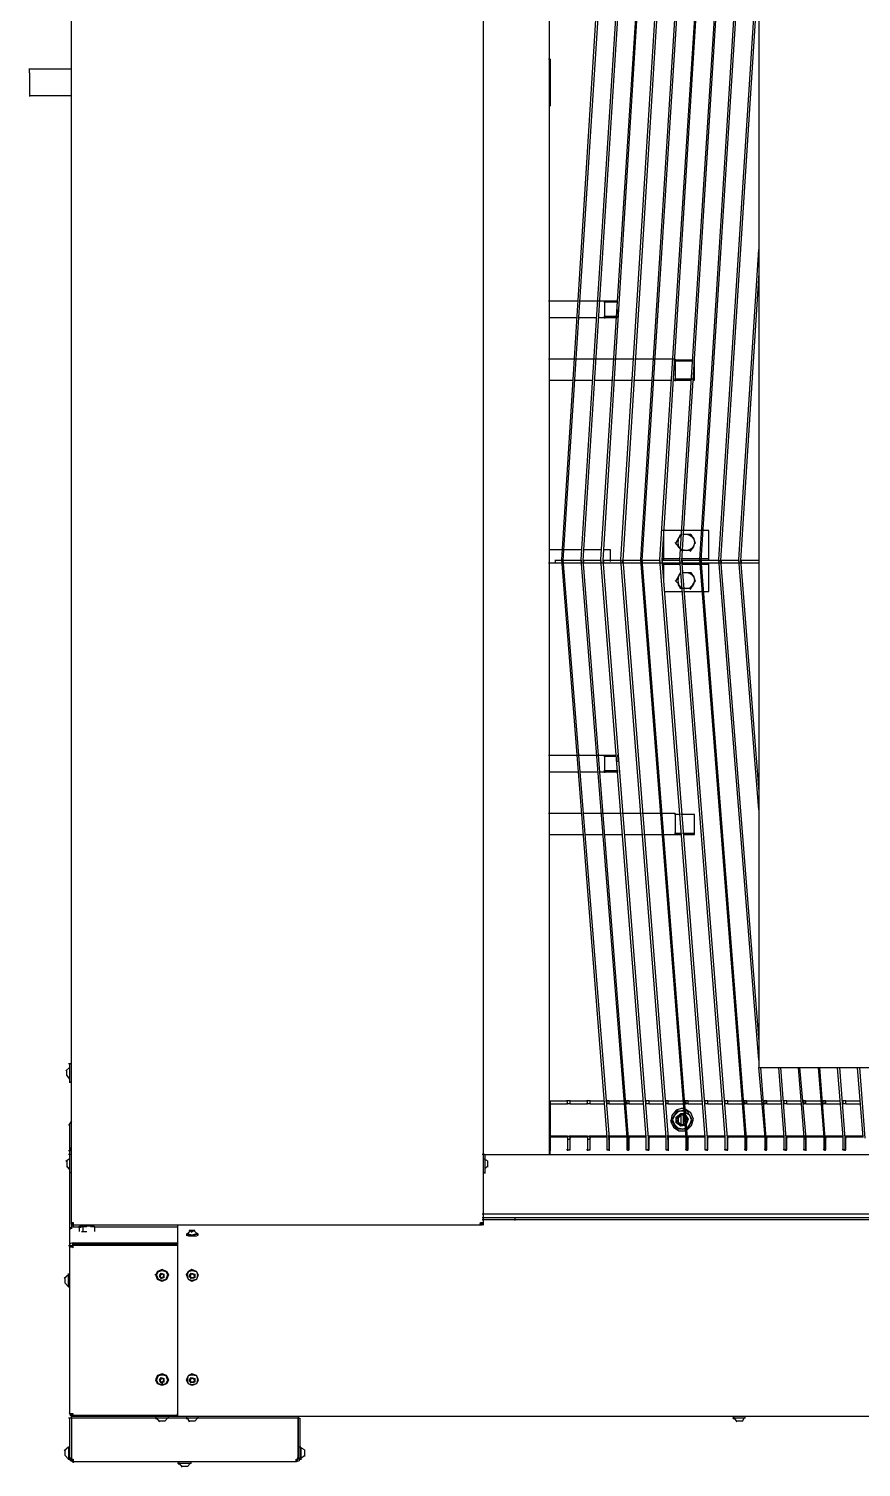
# Model space of a CAD drawing. Header units: inches. Extents: x 13215 to 16529, y 27038 to 34809.
# Drawn here: x 13215 to 14315, y 27220 to 29121 of the extents above; entities that cross this region are included whole.
import ezdxf

# ---------------------------------------------------------------- set-up
doc = ezdxf.new("R2010")
doc.units = ezdxf.units.IN
doc.header["$MEASUREMENT"] = 0
doc.layers.add('MAQUINAS', color=181, linetype='Continuous')

msp = doc.modelspace()

# ---------------------------------------------------------------- linework, layer by layer
at = {"layer": 'MAQUINAS'}
for points in [[(13902.6, 30865.2), (13902.6, 27632.5)], [(14179.2, 30749), (14179.2, 27747.4)], [(13271.3, 27543.8), (13271.3, 29249.4)], [(13815.1, 29249.4), (13815.1, 27542.6)], [(13919.3, 28419.4), (13972, 29259)], [(13974.4, 29259), (13920.5, 28418.2)], [(13944.5, 28419.4), (13998.4, 29259)], [(14000.8, 29259), (13946.9, 28418.2)], [(13970.8, 28419.4), (14024.7, 29259)], [(14025.9, 29259), (13973.2, 28418.2)], [(13997.2, 28419.4), (14049.9, 29259)], [(14052.3, 29259), (13999.6, 28418.2)], [(14023.5, 28419.4), (14076.2, 29259)], [(14078.6, 29259), (14024.7, 28418.2)], [(14048.7, 28419.4), (14102.6, 29259)], [(14103.8, 29259), (14051.1, 28418.2)], [(14075, 28419.4), (14128.9, 29259)], [(14130.1, 29259), (14077.4, 28418.2)], [(14101.4, 28419.4), (14154.1, 29259)], [(14156.5, 29259), (14102.6, 28418.2)], [(14126.5, 28419.4), (14179.2, 29238.7)], [(14179.2, 29207.5), (14128.9, 28418.2)], [(13903.8, 29080.6), (13901.4, 29080.6)], [(13903.8, 29080.6), (13903.8, 29018.3)], [(13271.3, 29067.4), (13215, 29067.4)], [(13216.2, 29062.6), (13216.2, 29067.4)], [(13216.2, 29062.6), (13216.2, 29036.2)], [(13216.2, 29037.4), (13216.2, 29031.4)], [(13216.2, 29032.6), (13271.3, 29032.6)], [(13902.6, 29019.5), (13903.8, 29019.5)], [(14152.9, 28419.4), (14179.2, 28829)], [(14179.2, 28797.9), (14155.3, 28418.2)], [(13940.9, 28760.8), (13901.4, 28760.8)], [(13967.2, 28760.8), (13942.1, 28760.8)], [(13975.6, 28760.8), (13967.2, 28760.8)], [(13992.4, 28760.8), (13974.4, 28760.8)], [(13992.4, 28759.6), (13974.4, 28759.6)], [(13975.6, 28760.8), (13975.6, 28738)], [(13902.6, 28739.2), (13939.7, 28739.2)], [(13940.9, 28739.2), (13964.8, 28739.2)], [(13967.2, 28739.2), (13975.6, 28739.2)], [(13991.2, 28740.4), (13974.4, 28740.4)], [(13975.6, 28739.2), (13991.2, 28739.2)], [(13993.6, 28740.4), (13992.4, 28740.4)], [(13993.6, 28739.2), (13992.4, 28739.2)], [(13993.6, 28739.2), (13993.6, 28750)], [(13936.1, 28684.1), (13901.4, 28684.1)], [(13961.3, 28684.1), (13936.1, 28684.1)], [(13987.6, 28684.1), (13962.4, 28684.1)], [(14014, 28684.1), (13988.8, 28684.1)], [(14040.3, 28684.1), (14015.1, 28684.1)], [(14065.5, 28684.1), (14040.3, 28684.1)], [(14069, 28684.1), (14066.7, 28684.1)], [(14091.8, 28682.9), (14067.9, 28682.9)], [(14091.8, 28681.7), (14067.9, 28681.7)], [(14069, 28684.1), (14069, 28655.3)], [(14094.2, 28682.9), (14093, 28682.9)], [(14094.2, 28681.7), (14093, 28681.7)], [(14094.2, 28656.5), (14094.2, 28682.9)], [(13902.6, 28656.5), (13933.7, 28656.5)], [(13936.1, 28656.5), (13960.1, 28656.5)], [(13962.4, 28656.5), (13986.4, 28656.5)], [(13987.6, 28656.5), (14011.6, 28656.5)], [(14014, 28656.5), (14037.9, 28656.5)], [(14040.3, 28656.5), (14064.3, 28656.5)], [(14066.7, 28656.5), (14069, 28656.5)], [(14090.6, 28657.7), (14067.9, 28657.7)], [(14069, 28656.5), (14090.6, 28656.5)], [(14094.2, 28657.7), (14090.6, 28657.7)], [(14091.8, 28656.5), (14094.2, 28656.5)], [(14077.4, 28457.7), (14052.3, 28457.7)], [(14053.5, 28450.5), (14053.5, 28419.4)], [(14070.2, 28442.1), (14073.8, 28448.1)], [(14073.8, 28436.2), (14072.6, 28442.1), (14073.8, 28448.1)], [(14073.8, 28448.1), (14076.2, 28452.9)], [(14073.8, 28448.1), (14077.4, 28451.7)], [(14103.8, 28457.7), (14078.6, 28457.7)], [(14078.6, 28452.9), (14083.4, 28452.9)], [(14078.6, 28452.9), (14083.4, 28452.9)], [(14083.4, 28452.9), (14088.2, 28451.7), (14093, 28448.1)], [(14083.4, 28452.9), (14089.4, 28452.9)], [(14089.4, 28452.9), (14093, 28446.9)], [(14093, 28448.1), (14094.2, 28442.1), (14093, 28436.2)], [(14093, 28448.1), (14095.4, 28440.9)], [(14113.4, 28457.7), (14103.8, 28457.7)], [(14113.4, 28420.6), (14113.4, 28457.7)], [(13902.6, 28432.6), (13919.3, 28432.6)], [(13921.7, 28432.6), (13945.7, 28432.6)], [(13948.1, 28432.6), (13972, 28432.6)], [(13974.4, 28432.6), (13982.8, 28432.6)], [(13982.8, 28432.6), (13982.8, 28417)], [(14073.8, 28436.2), (14069, 28442.1)], [(14076.2, 28433.8), (14072.6, 28436.2)], [(14076.2, 28432.6), (14072.6, 28436.2)], [(14083.4, 28431.4), (14075, 28431.4)], [(14083.4, 28431.4), (14076.2, 28432.6)], [(14089.4, 28431.4), (14082.2, 28431.4)], [(14083.4, 28431.4), (14088.2, 28432.6), (14093, 28436.2)], [(14093, 28436.2), (14088.2, 28430.2)], [(14095.4, 28442.1), (14091.8, 28435)], [(13919.3, 28414.6), (13901.4, 28414.6)], [(13919.3, 28418.2), (13909.7, 28418.2)], [(13919.3, 28414.6), (13909.7, 28414.6)], [(13910.9, 28414.6), (13910.9, 28418.2)], [(13979.2, 27656.4), (13919.3, 28419.4)], [(13920.5, 28419.4), (13981.6, 27655.2)], [(13944.5, 28418.2), (13920.5, 28418.2)], [(13944.5, 28414.6), (13920.5, 28414.6)], [(13945.7, 28414.6), (13920.5, 28414.6)], [(13945.7, 28414.6), (13943.3, 28414.6)], [(14005.6, 27656.4), (13944.5, 28419.4)], [(13944.5, 28418.2), (13944.5, 28413.4)], [(13944.5, 28418.2), (13945.7, 28418.2)], [(13948.1, 28414.6), (13945.7, 28414.6)], [(13946.9, 28419.4), (14006.8, 27655.2)], [(13970.8, 28418.2), (13946.9, 28418.2)], [(13946.9, 28418.2), (13948.1, 28418.2)], [(13970.8, 28414.6), (13946.9, 28414.6)], [(13972, 28414.6), (13946.9, 28414.6)], [(13948.1, 28414.6), (13948.1, 28418.2)], [(13970.8, 28418.2), (13969.6, 28418.2)], [(13970.8, 28414.6), (13969.6, 28414.6)], [(14030.7, 27656.4), (13970.8, 28419.4)], [(13970.8, 28418.2), (13970.8, 28413.4)], [(13974.4, 28414.6), (13972, 28414.6)], [(13982.8, 28414.6), (13972, 28414.6)], [(13973.2, 28419.4), (14033.1, 27655.2)], [(13997.2, 28418.2), (13973.2, 28418.2)], [(13973.2, 28418.2), (13974.4, 28418.2)], [(13997.2, 28414.6), (13973.2, 28414.6)], [(13974.4, 28414.6), (13974.4, 28418.2)], [(13982.8, 28414.6), (13981.6, 28414.6)], [(13997.2, 28418.2), (13996, 28418.2)], [(13997.2, 28414.6), (13996, 28414.6)], [(14057.1, 27656.4), (13997.2, 28419.4)], [(13997.2, 28418.2), (13997.2, 28413.4)], [(14023.5, 28418.2), (13998.4, 28418.2)], [(13999.6, 28418.2), (13998.4, 28418.2)], [(14023.5, 28414.6), (13998.4, 28414.6)], [(13999.6, 28414.6), (13998.4, 28414.6)], [(13999.6, 28419.4), (14059.5, 27655.2)], [(13999.6, 28414.6), (13999.6, 28418.2)], [(14023.5, 28418.2), (14022.3, 28418.2)], [(14023.5, 28414.6), (14022.3, 28414.6)], [(14083.4, 27656.4), (14023.5, 28419.4)], [(14023.5, 28418.2), (14023.5, 28413.4)], [(14024.7, 28419.4), (14084.6, 27655.2)], [(14048.7, 28418.2), (14024.7, 28418.2)], [(14024.7, 28418.2), (14025.9, 28418.2)], [(14048.7, 28414.6), (14024.7, 28414.6)], [(14025.9, 28414.6), (14024.7, 28414.6)], [(14025.9, 28414.6), (14025.9, 28418.2)], [(14048.7, 28418.2), (14047.5, 28418.2)], [(14049.9, 28414.6), (14047.5, 28414.6)], [(14108.6, 27656.4), (14048.7, 28419.4)], [(14048.7, 28418.2), (14048.7, 28413.4)], [(14052.3, 28414.6), (14049.9, 28414.6)], [(14051.1, 28419.4), (14111, 27655.2)], [(14075, 28418.2), (14051.1, 28418.2)], [(14051.1, 28418.2), (14052.3, 28418.2)], [(14075, 28414.6), (14051.1, 28414.6)], [(14075, 28420.6), (14052.3, 28420.6)], [(14052.3, 28414.6), (14052.3, 28418.2)], [(14053.5, 28418.2), (14053.5, 28420.6)], [(14053.5, 28413.4), (14053.5, 28414.6)], [(14053.5, 28413.4), (14053.5, 28393)], [(14053.5, 28413.4), (14075, 28413.4)], [(14075, 28418.2), (14073.8, 28418.2)], [(14075, 28414.6), (14073.8, 28414.6)], [(14134.9, 27656.4), (14075, 28419.4)], [(14075, 28418.2), (14075, 28413.4)], [(14101.4, 28420.6), (14076.2, 28420.6)], [(14078.6, 28414.6), (14076.2, 28414.6)], [(14077.4, 28419.4), (14137.3, 27655.2)], [(14101.4, 28418.2), (14077.4, 28418.2)], [(14077.4, 28418.2), (14078.6, 28418.2)], [(14101.4, 28414.6), (14077.4, 28414.6)], [(14077.4, 28413.4), (14101.4, 28413.4)], [(14078.6, 28414.6), (14078.6, 28418.2)], [(14101.4, 28418.2), (14100.2, 28418.2)], [(14101.4, 28414.6), (14100.2, 28414.6)], [(14113.4, 28420.6), (14101.4, 28420.6)], [(14161.3, 27656.4), (14101.4, 28419.4)], [(14101.4, 28418.2), (14101.4, 28413.4)], [(14102.6, 28419.4), (14162.5, 27655.2)], [(14126.5, 28418.2), (14102.6, 28418.2)], [(14102.6, 28418.2), (14103.8, 28418.2)], [(14126.5, 28414.6), (14102.6, 28414.6)], [(14103.8, 28414.6), (14102.6, 28414.6)], [(14103.8, 28414.6), (14103.8, 28418.2)], [(14103.8, 28413.4), (14113.4, 28413.4)], [(14113.4, 28418.2), (14113.4, 28420.6)], [(14113.4, 28413.4), (14113.4, 28414.6)], [(14113.4, 28377.5), (14113.4, 28413.4)], [(14127.7, 28414.6), (14125.3, 28414.6)], [(14179.2, 27758.2), (14126.5, 28419.4)], [(14126.5, 28418.2), (14126.5, 28413.4)], [(14126.5, 28418.2), (14127.7, 28418.2)], [(14130.1, 28414.6), (14127.7, 28414.6)], [(14128.9, 28419.4), (14179.2, 27782.2)], [(14152.9, 28418.2), (14128.9, 28418.2)], [(14128.9, 28418.2), (14130.1, 28418.2)], [(14152.9, 28414.6), (14128.9, 28414.6)], [(14130.1, 28414.6), (14130.1, 28418.2)], [(14152.9, 28418.2), (14151.7, 28418.2)], [(14152.9, 28414.6), (14151.7, 28414.6)], [(14179.2, 28088.8), (14152.9, 28419.4)], [(14152.9, 28418.2), (14152.9, 28413.4)], [(14156.5, 28414.6), (14154.1, 28414.6)], [(14155.3, 28419.4), (14179.2, 28112.8)], [(14179.2, 28418.2), (14155.3, 28418.2)], [(14155.3, 28418.2), (14156.5, 28418.2)], [(14179.2, 28414.6), (14155.3, 28414.6)], [(14156.5, 28414.6), (14156.5, 28418.2)], [(14073.8, 28387.1), (14069, 28391.8)], [(14070.2, 28391.8), (14073.8, 28397.8)], [(14073.8, 28387.1), (14072.6, 28391.8), (14073.8, 28397.8)], [(14073.8, 28397.8), (14076.2, 28402.6)], [(14073.8, 28397.8), (14076.2, 28401.4)], [(14078.6, 28402.6), (14083.4, 28402.6)], [(14078.6, 28402.6), (14083.4, 28402.6)], [(14083.4, 28402.6), (14088.2, 28401.4), (14093, 28397.8)], [(14083.4, 28402.6), (14089.4, 28402.6)], [(14089.4, 28402.6), (14093, 28396.6)], [(14095.4, 28391.8), (14091.8, 28385.9)], [(14093, 28397.8), (14094.2, 28391.8), (14093, 28387.1)], [(14093, 28397.8), (14095.4, 28390.6)], [(14054.7, 28377.5), (14078.6, 28377.5)], [(14077.4, 28382.3), (14072.6, 28387.1)], [(14076.2, 28381.1), (14072.6, 28387.1)], [(14078.6, 28381.1), (14075, 28381.1)], [(14083.4, 28381.1), (14078.6, 28381.1)], [(14083.4, 28381.1), (14078.6, 28381.1)], [(14079.8, 28377.5), (14105, 28377.5)], [(14089.4, 28381.1), (14082.2, 28381.1)], [(14083.4, 28381.1), (14088.2, 28382.3), (14093, 28387.1)], [(14093, 28387.1), (14088.2, 28379.9)], [(14106.2, 28377.5), (14113.4, 28377.5)], [(13939.7, 28160.7), (13901.4, 28160.7)], [(13964.8, 28160.7), (13939.7, 28160.7)], [(13975.6, 28160.7), (13966, 28160.7)], [(13991.2, 28160.7), (13974.4, 28160.7)], [(13991.2, 28159.5), (13974.4, 28159.5)], [(13975.6, 28160.7), (13975.6, 28137.9)], [(13993.6, 28160.7), (13992.4, 28160.7)], [(13993.6, 28159.5), (13992.4, 28159.5)], [(13993.6, 28152.3), (13993.6, 28160.7)], [(13902.6, 28139.1), (13940.9, 28139.1)], [(13943.3, 28139.1), (13967.2, 28139.1)], [(13969.6, 28139.1), (13975.6, 28139.1)], [(13993.6, 28140.3), (13974.4, 28140.3)], [(13975.6, 28139.1), (13993.6, 28139.1)], [(13945.7, 28084), (13901.4, 28084)], [(13972, 28084), (13946.9, 28084)], [(13997.2, 28084), (13972, 28084)], [(14023.5, 28084), (13998.4, 28084)], [(14049.9, 28084), (14024.7, 28084)], [(14069, 28084), (14049.9, 28084)], [(14075, 28082.8), (14067.9, 28082.8)], [(14075, 28082.8), (14067.9, 28082.8)], [(14069, 28084), (14069, 28055.3)], [(14094.2, 28082.8), (14076.2, 28082.8)], [(14094.2, 28082.8), (14076.2, 28082.8)], [(14094.2, 28056.5), (14094.2, 28082.8)], [(13902.6, 28056.5), (13948.1, 28056.5)], [(13949.3, 28056.5), (13973.2, 28056.5)], [(13975.6, 28056.5), (13999.6, 28056.5)], [(14002, 28056.5), (14025.9, 28056.5)], [(14027.1, 28056.5), (14051.1, 28056.5)], [(14053.5, 28056.5), (14069, 28056.5)], [(14077.4, 28057.7), (14067.9, 28057.7)], [(14069, 28056.5), (14077.4, 28056.5)], [(14094.2, 28057.7), (14078.6, 28057.7)], [(14079.8, 28056.5), (14094.2, 28056.5)], [(13268.9, 27748.6), (13264.2, 27743.9)], [(13265.3, 27737.9), (13265.3, 27745)], [(13271.3, 27753.4), (13267.7, 27753.4)], [(13268.9, 27753.4), (13268.9, 27728.3)], [(14179.2, 27748.6), (15401, 27748.6)], [(14187.6, 27656.4), (14179.2, 27748.6)], [(14181.6, 27748.6), (14188.8, 27655.2)], [(14212.8, 27656.4), (14205.6, 27748.6)], [(14208, 27748.6), (14215.2, 27655.2)], [(14239.1, 27656.4), (14231.9, 27748.6)], [(14233.1, 27748.6), (14241.5, 27655.2)], [(14265.5, 27656.4), (14258.3, 27748.6)], [(14259.5, 27748.6), (14266.7, 27655.2)], [(14290.6, 27656.4), (14283.4, 27748.6)], [(14285.8, 27748.6), (14293, 27655.2)], [(14317, 27656.4), (14309.8, 27748.6)], [(14312.2, 27748.6), (14319.4, 27655.2)], [(13265.3, 27737.9), (13268.9, 27733.1)], [(13268.9, 27729.5), (13271.3, 27729.5)], [(13903.8, 27704.3), (13926.5, 27704.3)], [(13903.8, 27704.3), (13903.8, 27699.5)], [(13903.8, 27700.7), (13926.5, 27700.7)], [(13903.8, 27700.7), (13903.8, 27695.9)], [(13903.8, 27697.1), (13903.8, 27660)], [(13930.1, 27704.3), (13925.3, 27704.3)], [(13930.1, 27700.7), (13925.3, 27700.7)], [(13926.5, 27700.7), (13926.5, 27704.3)], [(13930.1, 27704.3), (13952.9, 27704.3)], [(13930.1, 27700.7), (13930.1, 27704.3)], [(13930.1, 27700.7), (13952.9, 27700.7)], [(13956.5, 27704.3), (13951.7, 27704.3)], [(13956.5, 27700.7), (13951.7, 27700.7)], [(13952.9, 27700.7), (13952.9, 27704.3)], [(13956.5, 27704.3), (13975.6, 27704.3)], [(13956.5, 27700.7), (13956.5, 27704.3)], [(13956.5, 27700.7), (13975.6, 27700.7)], [(13976.8, 27704.3), (13979.2, 27704.3)], [(13981.6, 27704.3), (13978, 27704.3)], [(13981.6, 27700.7), (13978, 27700.7)], [(13978, 27700.7), (13979.2, 27700.7)], [(13979.2, 27700.7), (13979.2, 27704.3)], [(13981.6, 27704.3), (14000.8, 27704.3)], [(13981.6, 27700.7), (13981.6, 27704.3)], [(13981.6, 27700.7), (14002, 27700.7)], [(14003.2, 27704.3), (14005.6, 27704.3)], [(14003.2, 27700.7), (14005.6, 27700.7)], [(14008, 27704.3), (14004.4, 27704.3)], [(14008, 27700.7), (14004.4, 27700.7)], [(14005.6, 27700.7), (14005.6, 27704.3)], [(14008, 27704.3), (14027.1, 27704.3)], [(14008, 27700.7), (14008, 27704.3)], [(14008, 27700.7), (14027.1, 27700.7)], [(14034.3, 27704.3), (14029.5, 27704.3)], [(14029.5, 27704.3), (14030.7, 27704.3)], [(14034.3, 27700.7), (14029.5, 27700.7)], [(14029.5, 27700.7), (14030.7, 27700.7)], [(14030.7, 27700.7), (14030.7, 27704.3)], [(14034.3, 27704.3), (14053.5, 27704.3)], [(14034.3, 27700.7), (14034.3, 27704.3)], [(14034.3, 27700.7), (14053.5, 27700.7)], [(14059.5, 27704.3), (14055.9, 27704.3)], [(14055.9, 27704.3), (14057.1, 27704.3)], [(14059.5, 27700.7), (14055.9, 27700.7)], [(14055.9, 27700.7), (14057.1, 27700.7)], [(14057.1, 27700.7), (14057.1, 27704.3)], [(14059.5, 27704.3), (14079.8, 27704.3)], [(14059.5, 27700.7), (14059.5, 27704.3)], [(14059.5, 27700.7), (14079.8, 27700.7)], [(14078.6, 27694.7), (14070.2, 27692.3), (14064.3, 27685.2), (14063.1, 27676.8), (14066.7, 27669.6), (14073.8, 27664.8), (14082.2, 27664.8)], [(14078.6, 27691.1), (14072.6, 27690), (14067.9, 27685.2)], [(14067.9, 27685.2), (14071.4, 27691.1)], [(14076.2, 27672), (14070.2, 27675.6), (14070.2, 27682.8), (14076.2, 27687.6)], [(14082.2, 27672), (14076.2, 27670.8), (14071.4, 27674.4), (14070.2, 27680.4), (14072.6, 27685.2), (14078.6, 27687.6)], [(14071.4, 27691.1), (14078.6, 27691.1)], [(14076.2, 27687.6), (14079.8, 27687.6)], [(14076.2, 27687.6), (14076.2, 27684)], [(14079.8, 27693.5), (14077.4, 27694.7)], [(14079.8, 27691.1), (14077.4, 27691.1)], [(14078.6, 27691.1), (14079.8, 27691.1)], [(14078.6, 27687.6), (14081, 27687.6)], [(14079.8, 27687.6), (14081, 27685.2)], [(14079.8, 27685.2), (14079.8, 27687.6)], [(14081, 27704.3), (14083.4, 27704.3)], [(14081, 27700.7), (14083.4, 27700.7)], [(14088.2, 27685.2), (14081, 27690)], [(14085.8, 27704.3), (14082.2, 27704.3)], [(14085.8, 27700.7), (14082.2, 27700.7)], [(14084.6, 27666), (14090.6, 27672), (14093, 27680.4), (14089.4, 27688.8), (14082.2, 27693.5)], [(14082.2, 27691.1), (14084.6, 27691.1)], [(14083.4, 27700.7), (14083.4, 27704.3)], [(14084.6, 27691.1), (14088.2, 27684)], [(14085.8, 27704.3), (14105, 27704.3)], [(14085.8, 27700.7), (14085.8, 27704.3)], [(14085.8, 27700.7), (14105, 27700.7)], [(14112.2, 27704.3), (14107.4, 27704.3)], [(14107.4, 27704.3), (14108.6, 27704.3)], [(14112.2, 27700.7), (14107.4, 27700.7)], [(14107.4, 27700.7), (14108.6, 27700.7)], [(14108.6, 27700.7), (14108.6, 27704.3)], [(14112.2, 27704.3), (14131.3, 27704.3)], [(14112.2, 27700.7), (14112.2, 27704.3)], [(14112.2, 27700.7), (14131.3, 27700.7)], [(14138.5, 27704.3), (14133.7, 27704.3)], [(14133.7, 27704.3), (14134.9, 27704.3)], [(14138.5, 27700.7), (14133.7, 27700.7)], [(14133.7, 27700.7), (14134.9, 27700.7)], [(14134.9, 27700.7), (14134.9, 27704.3)], [(14138.5, 27704.3), (14157.7, 27704.3)], [(14138.5, 27700.7), (14138.5, 27704.3)], [(14138.5, 27700.7), (14157.7, 27700.7)], [(14158.9, 27704.3), (14161.3, 27704.3)], [(14163.7, 27704.3), (14160.1, 27704.3)], [(14163.7, 27700.7), (14160.1, 27700.7)], [(14160.1, 27700.7), (14161.3, 27700.7)], [(14161.3, 27700.7), (14161.3, 27704.3)], [(14163.7, 27704.3), (14182.8, 27704.3)], [(14163.7, 27700.7), (14163.7, 27704.3)], [(14163.7, 27700.7), (14184, 27700.7)], [(14185.2, 27704.3), (14187.6, 27704.3)], [(14185.2, 27700.7), (14187.6, 27700.7)], [(14190, 27704.3), (14186.4, 27704.3)], [(14190, 27700.7), (14186.4, 27700.7)], [(14187.6, 27700.7), (14187.6, 27704.3)], [(14190, 27704.3), (14209.2, 27704.3)], [(14190, 27700.7), (14190, 27704.3)], [(14190, 27700.7), (14209.2, 27700.7)], [(14216.4, 27704.3), (14211.6, 27704.3)], [(14211.6, 27704.3), (14212.8, 27704.3)], [(14216.4, 27700.7), (14211.6, 27700.7)], [(14211.6, 27700.7), (14212.8, 27700.7)], [(14212.8, 27700.7), (14212.8, 27704.3)], [(14216.4, 27704.3), (14235.5, 27704.3)], [(14216.4, 27700.7), (14216.4, 27704.3)], [(14216.4, 27700.7), (14235.5, 27700.7)], [(14236.7, 27704.3), (14239.1, 27704.3)], [(14241.5, 27704.3), (14237.9, 27704.3)], [(14241.5, 27700.7), (14237.9, 27700.7)], [(14237.9, 27700.7), (14239.1, 27700.7)], [(14239.1, 27700.7), (14239.1, 27704.3)], [(14241.5, 27704.3), (14260.7, 27704.3)], [(14241.5, 27700.7), (14241.5, 27704.3)], [(14241.5, 27700.7), (14261.9, 27700.7)], [(14263.1, 27704.3), (14265.5, 27704.3)], [(14263.1, 27700.7), (14265.5, 27700.7)], [(14267.9, 27704.3), (14264.3, 27704.3)], [(14267.9, 27700.7), (14264.3, 27700.7)], [(14265.5, 27700.7), (14265.5, 27704.3)], [(14267.9, 27704.3), (14287, 27704.3)], [(14267.9, 27700.7), (14267.9, 27704.3)], [(14267.9, 27700.7), (14287, 27700.7)], [(14294.2, 27704.3), (14289.4, 27704.3)], [(14289.4, 27704.3), (14290.6, 27704.3)], [(14294.2, 27700.7), (14289.4, 27700.7)], [(14289.4, 27700.7), (14290.6, 27700.7)], [(14290.6, 27700.7), (14290.6, 27704.3)], [(14294.2, 27704.3), (14313.4, 27704.3)], [(14294.2, 27700.7), (14294.2, 27704.3)], [(14294.2, 27700.7), (14313.4, 27700.7)], [(13271.3, 27678), (13267.7, 27672)], [(13268.9, 27673.2), (13268.9, 27637.3)], [(14067.9, 27673.2), (14063.1, 27679.2)], [(14064.3, 27679.2), (14067.9, 27685.2)], [(14067.9, 27685.2), (14065.5, 27679.2), (14067.9, 27673.2)], [(14071.4, 27667.2), (14066.7, 27673.2)], [(14078.6, 27667.2), (14072.6, 27668.4), (14067.9, 27673.2)], [(14084.6, 27678), (14083.4, 27682.8), (14078.6, 27686.4), (14073.8, 27684), (14071.4, 27679.2), (14073.8, 27673.2), (14079.8, 27673.2)], [(14076.2, 27685.2), (14072.6, 27681.6), (14072.6, 27676.8), (14076.2, 27673.2)], [(14079.8, 27672), (14075, 27672)], [(14076.2, 27685.2), (14076.2, 27672)], [(14076.2, 27673.2), (14076.2, 27670.8)], [(14081, 27685.2), (14078.6, 27685.2)], [(14082.2, 27672), (14078.6, 27672)], [(14078.6, 27667.2), (14082.2, 27668.4)], [(14079.8, 27673.2), (14079.8, 27685.2)], [(14079.8, 27673.2), (14082.2, 27674.4)], [(14079.8, 27672), (14079.8, 27673.2)], [(14082.2, 27686.4), (14085.8, 27680.4), (14083.4, 27673.2)], [(14082.2, 27685.2), (14085.8, 27680.4), (14083.4, 27673.2)], [(14083.4, 27675.6), (14083.4, 27684)], [(14088.2, 27673.2), (14083.4, 27666)], [(14084.6, 27668.4), (14088.2, 27673.2)], [(14091.8, 27679.2), (14087, 27672)], [(14088.2, 27673.2), (14090.6, 27679.2), (14088.2, 27685.2)], [(14088.2, 27685.2), (14091.8, 27678)], [(13926.5, 27657.6), (13902.6, 27657.6)], [(13926.5, 27656.4), (13902.6, 27656.4)], [(13903.8, 27661.2), (13903.8, 27656.4)], [(13903.8, 27656.4), (13903.8, 27657.6)], [(13903.8, 27656.4), (13903.8, 27638.4)], [(13926.5, 27657.6), (13930.1, 27657.6)], [(13926.5, 27657.6), (13926.5, 27655.2)], [(13926.5, 27656.4), (13926.5, 27638.4)], [(13926.5, 27654), (13930.1, 27654)], [(13952.9, 27657.6), (13928.9, 27657.6)], [(13952.9, 27656.4), (13928.9, 27656.4)], [(13930.1, 27657.6), (13930.1, 27655.2)], [(13930.1, 27639.6), (13930.1, 27656.4)], [(13952.9, 27657.6), (13956.5, 27657.6)], [(13952.9, 27657.6), (13952.9, 27655.2)], [(13952.9, 27656.4), (13952.9, 27638.4)], [(13952.9, 27654), (13956.5, 27654)], [(13979.2, 27657.6), (13955.3, 27657.6)], [(13979.2, 27656.4), (13955.3, 27656.4)], [(13956.5, 27657.6), (13956.5, 27655.2)], [(13956.5, 27639.6), (13956.5, 27656.4)], [(13979.2, 27639.6), (13979.2, 27656.4)], [(14005.6, 27657.6), (13980.4, 27657.6)], [(13980.4, 27657.6), (13981.6, 27657.6)], [(14005.6, 27656.4), (13980.4, 27656.4)], [(13981.6, 27654), (13980.4, 27654)], [(13981.6, 27657.6), (13981.6, 27655.2)], [(13981.6, 27656.4), (13981.6, 27638.4)], [(13981.6, 27639.6), (13981.6, 27656.4)], [(14005.6, 27639.6), (14005.6, 27656.4)], [(14030.7, 27657.6), (14006.8, 27657.6)], [(14006.8, 27657.6), (14008, 27657.6)], [(14006.8, 27656.4), (14006.8, 27638.4)], [(14030.7, 27656.4), (14006.8, 27656.4)], [(14006.8, 27654), (14008, 27654)], [(14008, 27657.6), (14008, 27655.2)], [(14008, 27639.6), (14008, 27656.4)], [(14030.7, 27639.6), (14030.7, 27656.4)], [(14057.1, 27657.6), (14033.1, 27657.6)], [(14033.1, 27657.6), (14034.3, 27657.6)], [(14033.1, 27656.4), (14033.1, 27638.4)], [(14057.1, 27656.4), (14033.1, 27656.4)], [(14033.1, 27654), (14034.3, 27654)], [(14034.3, 27657.6), (14034.3, 27655.2)], [(14034.3, 27639.6), (14034.3, 27656.4)], [(14057.1, 27639.6), (14057.1, 27656.4)], [(14083.4, 27657.6), (14058.3, 27657.6)], [(14059.5, 27657.6), (14058.3, 27657.6)], [(14083.4, 27656.4), (14058.3, 27656.4)], [(14059.5, 27654), (14058.3, 27654)], [(14059.5, 27657.6), (14059.5, 27655.2)], [(14059.5, 27656.4), (14059.5, 27638.4)], [(14059.5, 27639.6), (14059.5, 27656.4)], [(14078.6, 27667.2), (14070.2, 27667.2)], [(14082.2, 27667.2), (14077.4, 27667.2)], [(14083.4, 27639.6), (14083.4, 27656.4)], [(14108.6, 27657.6), (14084.6, 27657.6)], [(14084.6, 27657.6), (14085.8, 27657.6)], [(14084.6, 27656.4), (14084.6, 27638.4)], [(14108.6, 27656.4), (14084.6, 27656.4)], [(14084.6, 27654), (14085.8, 27654)], [(14085.8, 27657.6), (14085.8, 27655.2)], [(14085.8, 27639.6), (14085.8, 27656.4)], [(14108.6, 27639.6), (14108.6, 27656.4)], [(14134.9, 27657.6), (14111, 27657.6)], [(14111, 27657.6), (14112.2, 27657.6)], [(14111, 27656.4), (14111, 27638.4)], [(14134.9, 27656.4), (14111, 27656.4)], [(14111, 27654), (14112.2, 27654)], [(14112.2, 27657.6), (14112.2, 27655.2)], [(14112.2, 27639.6), (14112.2, 27656.4)], [(14134.9, 27639.6), (14134.9, 27656.4)], [(14161.3, 27657.6), (14137.3, 27657.6)], [(14137.3, 27657.6), (14138.5, 27657.6)], [(14137.3, 27656.4), (14137.3, 27638.4)], [(14161.3, 27656.4), (14137.3, 27656.4)], [(14137.3, 27654), (14138.5, 27654)], [(14138.5, 27657.6), (14138.5, 27655.2)], [(14138.5, 27639.6), (14138.5, 27656.4)], [(14161.3, 27639.6), (14161.3, 27656.4)], [(14186.4, 27657.6), (14162.5, 27657.6)], [(14162.5, 27657.6), (14163.7, 27657.6)], [(14162.5, 27656.4), (14162.5, 27638.4)], [(14187.6, 27656.4), (14162.5, 27656.4)], [(14162.5, 27654), (14163.7, 27654)], [(14163.7, 27657.6), (14163.7, 27655.2)], [(14163.7, 27639.6), (14163.7, 27656.4)], [(14187.6, 27639.6), (14187.6, 27656.4)], [(14212.8, 27657.6), (14188.8, 27657.6)], [(14188.8, 27657.6), (14190, 27657.6)], [(14188.8, 27656.4), (14188.8, 27638.4)], [(14212.8, 27656.4), (14188.8, 27656.4)], [(14188.8, 27654), (14190, 27654)], [(14190, 27657.6), (14190, 27655.2)], [(14190, 27639.6), (14190, 27656.4)], [(14212.8, 27639.6), (14212.8, 27656.4)], [(14239.1, 27657.6), (14215.2, 27657.6)], [(14215.2, 27657.6), (14216.4, 27657.6)], [(14215.2, 27656.4), (14215.2, 27638.4)], [(14239.1, 27656.4), (14215.2, 27656.4)], [(14215.2, 27654), (14216.4, 27654)], [(14216.4, 27657.6), (14216.4, 27655.2)], [(14216.4, 27639.6), (14216.4, 27656.4)], [(14239.1, 27639.6), (14239.1, 27656.4)], [(14265.5, 27657.6), (14240.3, 27657.6)], [(14241.5, 27657.6), (14240.3, 27657.6)], [(14265.5, 27656.4), (14240.3, 27656.4)], [(14241.5, 27654), (14240.3, 27654)], [(14241.5, 27657.6), (14241.5, 27655.2)], [(14241.5, 27656.4), (14241.5, 27638.4)], [(14241.5, 27639.6), (14241.5, 27656.4)], [(14265.5, 27639.6), (14265.5, 27656.4)], [(14290.6, 27657.6), (14266.7, 27657.6)], [(14266.7, 27657.6), (14267.9, 27657.6)], [(14266.7, 27656.4), (14266.7, 27638.4)], [(14290.6, 27656.4), (14266.7, 27656.4)], [(14266.7, 27654), (14267.9, 27654)], [(14267.9, 27657.6), (14267.9, 27655.2)], [(14267.9, 27639.6), (14267.9, 27656.4)], [(14290.6, 27639.6), (14290.6, 27656.4)], [(14317, 27657.6), (14293, 27657.6)], [(14293, 27657.6), (14294.2, 27657.6)], [(14293, 27656.4), (14293, 27638.4)], [(14317, 27656.4), (14293, 27656.4)], [(14293, 27654), (14294.2, 27654)], [(14294.2, 27657.6), (14294.2, 27655.2)], [(14294.2, 27639.6), (14294.2, 27656.4)], [(13271.3, 27638.4), (13267.7, 27638.4)], [(13271.3, 27633.7), (13267.7, 27633.7)], [(13268.9, 27638.4), (13271.3, 27643.2)], [(13268.9, 27638.4), (13268.9, 27632.5)], [(13268.9, 27633.7), (13268.9, 27608.5)], [(13817.5, 27633.7), (13813.9, 27633.7)], [(13815.1, 27633.7), (13895.4, 27633.7)], [(13817.5, 27633.7), (13817.5, 27608.5)], [(13895.4, 27633.7), (13902.6, 27633.7)], [(13902.6, 27633.7), (14943.4, 27633.7)], [(13903.8, 27633.7), (13903.8, 27639.6)], [(13926.5, 27639.6), (13925.3, 27639.6)], [(13926.5, 27639.6), (13930.1, 27639.6)], [(13930.1, 27639.6), (13928.9, 27639.6)], [(13952.9, 27639.6), (13951.7, 27639.6)], [(13952.9, 27639.6), (13956.5, 27639.6)], [(13956.5, 27639.6), (13955.3, 27639.6)], [(13981.6, 27639.6), (13978, 27639.6)], [(13979.2, 27639.6), (13978, 27639.6)], [(13979.2, 27639.6), (13981.6, 27639.6)], [(13981.6, 27639.6), (13980.4, 27639.6)], [(14006.8, 27639.6), (14004.4, 27639.6)], [(14005.6, 27639.6), (14004.4, 27639.6)], [(14005.6, 27639.6), (14008, 27639.6)], [(14008, 27639.6), (14006.8, 27639.6)], [(14033.1, 27639.6), (14029.5, 27639.6)], [(14030.7, 27639.6), (14029.5, 27639.6)], [(14030.7, 27639.6), (14034.3, 27639.6)], [(14034.3, 27639.6), (14033.1, 27639.6)], [(14059.5, 27639.6), (14055.9, 27639.6)], [(14057.1, 27639.6), (14055.9, 27639.6)], [(14057.1, 27639.6), (14059.5, 27639.6)], [(14059.5, 27639.6), (14058.3, 27639.6)], [(14084.6, 27639.6), (14082.2, 27639.6)], [(14083.4, 27639.6), (14082.2, 27639.6)], [(14083.4, 27639.6), (14085.8, 27639.6)], [(14085.8, 27639.6), (14084.6, 27639.6)], [(14111, 27639.6), (14107.4, 27639.6)], [(14108.6, 27639.6), (14107.4, 27639.6)], [(14108.6, 27639.6), (14112.2, 27639.6)], [(14112.2, 27639.6), (14111, 27639.6)], [(14137.3, 27639.6), (14133.7, 27639.6)], [(14134.9, 27639.6), (14133.7, 27639.6)], [(14134.9, 27639.6), (14138.5, 27639.6)], [(14138.5, 27639.6), (14137.3, 27639.6)], [(14162.5, 27639.6), (14160.1, 27639.6)], [(14161.3, 27639.6), (14160.1, 27639.6)], [(14161.3, 27639.6), (14163.7, 27639.6)], [(14163.7, 27639.6), (14162.5, 27639.6)], [(14188.8, 27639.6), (14186.4, 27639.6)], [(14187.6, 27639.6), (14186.4, 27639.6)], [(14187.6, 27639.6), (14190, 27639.6)], [(14190, 27639.6), (14188.8, 27639.6)], [(14215.2, 27639.6), (14211.6, 27639.6)], [(14212.8, 27639.6), (14211.6, 27639.6)], [(14212.8, 27639.6), (14216.4, 27639.6)], [(14216.4, 27639.6), (14215.2, 27639.6)], [(14241.5, 27639.6), (14237.9, 27639.6)], [(14239.1, 27639.6), (14237.9, 27639.6)], [(14239.1, 27639.6), (14241.5, 27639.6)], [(14241.5, 27639.6), (14240.3, 27639.6)], [(14266.7, 27639.6), (14264.3, 27639.6)], [(14265.5, 27639.6), (14264.3, 27639.6)], [(14265.5, 27639.6), (14267.9, 27639.6)], [(14267.9, 27639.6), (14266.7, 27639.6)], [(14293, 27639.6), (14289.4, 27639.6)], [(14290.6, 27639.6), (14289.4, 27639.6)], [(14290.6, 27639.6), (14294.2, 27639.6)], [(14294.2, 27639.6), (14293, 27639.6)], [(13268.9, 27627.7), (13264.2, 27624.1)], [(13265.3, 27625.3), (13265.3, 27616.9)], [(13265.3, 27618.1), (13268.9, 27613.3)], [(13821.1, 27625.3), (13816.3, 27627.7)], [(13817.5, 27614.5), (13821.1, 27618.1)], [(13821.1, 27625.3), (13821.1, 27616.9)], [(13268.9, 27609.7), (13271.3, 27609.7)], [(13268.9, 27609.7), (13268.9, 27531.8)], [(13815.1, 27609.7), (13817.5, 27609.7)], [(14943.4, 27554.6), (13813.9, 27554.6)], [(13273.7, 27537.8), (13270.1, 27536.6), (13268.9, 27533)], [(13271.3, 27543.8), (13273.7, 27543.8)], [(13271.3, 27541.4), (13271.3, 27543.8)], [(13273.7, 27541.4), (13271.3, 27541.4)], [(13273.7, 27541.4), (13271.3, 27541.4)], [(13271.3, 27541.4), (13272.5, 27541.4)], [(13271.3, 27541.4), (13271.3, 27535.4)], [(13273.7, 27540.2), (13271.3, 27540.2)], [(13272.5, 27541.4), (13272.5, 27543.8)], [(13272.5, 27540.2), (13272.5, 27541.4)], [(13811.5, 27540.2), (13272.5, 27540.2)], [(13273.7, 27543.8), (13273.7, 27539)], [(13273.7, 27537.8), (13282.1, 27537.8)], [(13284.5, 27537.8), (13280.9, 27537.8)], [(13301.3, 27539), (13282.1, 27539)], [(13282.1, 27531.8), (13282.1, 27537.8)], [(13283.3, 27539), (13283.3, 27536.6)], [(13286.9, 27537.8), (13283.3, 27537.8)], [(13285.7, 27539), (13284.5, 27539)], [(13285.7, 27540.2), (13285.7, 27537.8)], [(13291.7, 27537.8), (13285.7, 27537.8)], [(13286.9, 27531.8), (13286.9, 27537.8)], [(13298.9, 27539), (13296.5, 27539)], [(13300.1, 27537.8), (13296.5, 27537.8)], [(13297.7, 27539), (13297.7, 27540.2)], [(13302.5, 27537.8), (13298.9, 27537.8)], [(13301.3, 27537.8), (13301.3, 27539)], [(13302.5, 27531.8), (13302.5, 27537.8)], [(13302.5, 27537.8), (13411.5, 27537.8)], [(13411.5, 27540.2), (13411.5, 27516.3)], [(13813.9, 27541.4), (13810.3, 27541.4)], [(13813.9, 27540.2), (13810.3, 27540.2)], [(13811.5, 27543.8), (13815.1, 27543.8)], [(13811.5, 27540.2), (13811.5, 27543.8)], [(13815.1, 27541.4), (13812.7, 27541.4)], [(14943.4, 27549.8), (13813.9, 27549.8)], [(14895.5, 27547.4), (13813.9, 27547.4)], [(13813.9, 27543.8), (13813.9, 27540.2)], [(13813.9, 27540.2), (13813.9, 27541.4)], [(13815.1, 27543.8), (13815.1, 27540.2)], [(13857, 27549.8), (13857, 27546.2)], [(13268.9, 27533), (13268.9, 27511.5)], [(13268.9, 27512.7), (13270.1, 27516.3), (13273.7, 27517.5)], [(13411.5, 27516.3), (13272.5, 27516.3)], [(13273.7, 27516.3), (13273.7, 27517.5)], [(13273.7, 27516.3), (13273.7, 27513.9)], [(13284.5, 27531.8), (13286.9, 27531.8)], [(13286.9, 27531.8), (13291.7, 27531.8)], [(13411.5, 27517.5), (13411.5, 27515.1)], [(13411.5, 27517.5), (13411.5, 27515.1)], [(13411.5, 27516.3), (13411.5, 27510.3)], [(13411.5, 27516.3), (13411.5, 27513.9)], [(13428.2, 27533), (13423.5, 27527.1)], [(13424.7, 27529.5), (13423.5, 27528.3), (13425.8, 27527.1), (13431.8, 27527.1), (13436.6, 27528.3), (13439, 27528.3)], [(13423.5, 27528.3), (13423.5, 27525.9)], [(13423.5, 27527.1), (13425.8, 27525.9), (13436.6, 27525.9), (13439, 27527.1)], [(13437.8, 27528.3), (13435.4, 27528.3), (13430.6, 27527.1), (13425.8, 27528.3), (13424.7, 27528.3)], [(13428.2, 27533), (13427, 27533)], [(13428.2, 27533), (13427, 27533)], [(13428.2, 27533), (13427, 27533)], [(13430.6, 27533), (13427, 27533)], [(13428.2, 27533), (13427, 27533)], [(13430.6, 27533), (13427, 27533)], [(13428.2, 27533), (13427, 27533)], [(13427, 27533), (13434.2, 27533), (13429.4, 27531.8), (13427, 27533)], [(13428.2, 27533), (13430.6, 27530.6)], [(13430.6, 27533), (13429.4, 27533)], [(13434.2, 27533), (13429.4, 27533)], [(13434.2, 27533), (13429.4, 27533)], [(13430.6, 27531.8), (13429.4, 27531.8)], [(13430.6, 27531.8), (13430.6, 27533)], [(13430.6, 27531.8), (13430.6, 27533)], [(13430.6, 27531.8), (13434.2, 27533)], [(13434.2, 27533), (13433, 27533)], [(13434.2, 27533), (13433, 27533)], [(13434.2, 27533), (13433, 27533)], [(13434.2, 27533), (13433, 27533)], [(13437.8, 27528.3), (13433, 27533)], [(13439, 27528.3), (13436.6, 27529.5)], [(13437.8, 27528.3), (13436.6, 27528.3)], [(13439, 27527.1), (13439, 27528.3)], [(13271.3, 27512.7), (13267.7, 27512.7)], [(13268.9, 27512.7), (13268.9, 27291.1)], [(13268.9, 27512.7), (13270.1, 27511.5), (13273.7, 27511.5)], [(13271.3, 27512.7), (13273.7, 27515.1)], [(13271.3, 27512.7), (13273.7, 27510.3)], [(13411.5, 27515.1), (13272.5, 27515.1)], [(13273.7, 27513.9), (13273.7, 27515.1)], [(13273.7, 27515.1), (13411.5, 27515.1)], [(13273.7, 27511.5), (13273.7, 27513.9)], [(13273.7, 27513.9), (13411.5, 27513.9)], [(13370.8, 27515.1), (13369.6, 27515.1)], [(13373.1, 27515.1), (13372, 27515.1)], [(13373.1, 27515.1), (13372, 27515.1)], [(13411.5, 27513.9), (13411.5, 27515.1)], [(13411.5, 27513.9), (13411.5, 27287.5)], [(13411.5, 27511.5), (13411.5, 27289.9)], [(13399.5, 27474.4), (13397.1, 27479.1), (13391.1, 27481.5), (13385.1, 27479.1), (13382.7, 27474.4)], [(13399.5, 27474.4), (13397.1, 27468.4), (13391.1, 27466), (13385.1, 27468.4), (13382.7, 27474.4), (13385.1, 27479.1), (13391.1, 27481.5), (13397.1, 27479.1), (13399.5, 27474.4)], [(13398.3, 27474.4), (13395.9, 27468.4), (13391.1, 27467.2), (13386.3, 27468.4), (13383.9, 27474.4), (13386.3, 27479.1), (13391.1, 27480.3), (13395.9, 27479.1), (13398.3, 27474.4)], [(13439, 27474.4), (13436.6, 27479.1), (13430.6, 27481.5), (13425.8, 27479.1), (13423.5, 27474.4)], [(13439, 27474.4), (13436.6, 27468.4), (13430.6, 27466), (13425.8, 27468.4), (13423.5, 27474.4), (13425.8, 27479.1), (13430.6, 27481.5), (13436.6, 27479.1), (13439, 27474.4)], [(13437.8, 27474.4), (13436.6, 27468.4), (13430.6, 27467.2), (13425.8, 27468.4), (13424.7, 27474.4), (13425.8, 27479.1), (13430.6, 27480.3), (13436.6, 27479.1), (13437.8, 27474.4)], [(13267.7, 27474.4), (13261.8, 27469.6)], [(13263, 27463.6), (13263, 27470.8)], [(13263, 27463.6), (13267.7, 27458.8)], [(13268.9, 27475.6), (13266.5, 27475.6)], [(13267.7, 27458.8), (13267.7, 27475.6)], [(13267.7, 27458.8), (13268.9, 27458.8)], [(13382.7, 27474.4), (13381.5, 27474.4)], [(13387.5, 27473.2), (13389.9, 27476.7), (13393.5, 27475.6), (13393.5, 27470.8), (13389.9, 27469.6), (13387.5, 27473.2)], [(13391.1, 27475.6), (13387.5, 27473.2)], [(13391.1, 27475.6), (13387.5, 27473.2)], [(13388.7, 27474.4), (13387.5, 27474.4)], [(13388.7, 27472), (13387.5, 27472)], [(13391.1, 27470.8), (13387.5, 27472)], [(13388.7, 27472), (13387.5, 27472)], [(13388.7, 27474.4), (13388.7, 27470.8)], [(13388.7, 27474.4), (13388.7, 27470.8)], [(13388.7, 27472), (13391.1, 27469.6)], [(13388.7, 27472), (13391.1, 27469.6)], [(13391.1, 27475.6), (13389.9, 27475.6)], [(13393.5, 27474.4), (13389.9, 27475.6)], [(13393.5, 27474.4), (13389.9, 27475.6)], [(13393.5, 27472), (13389.9, 27469.6)], [(13391.1, 27470.8), (13389.9, 27470.8)], [(13391.1, 27470.8), (13389.9, 27470.8)], [(13391.1, 27470.8), (13389.9, 27470.8)], [(13391.1, 27470.8), (13389.9, 27470.8)], [(13391.1, 27470.8), (13393.5, 27472)], [(13391.1, 27470.8), (13393.5, 27472)], [(13393.5, 27474.4), (13392.3, 27474.4)], [(13393.5, 27472), (13392.3, 27472)], [(13393.5, 27472), (13392.3, 27472)], [(13393.5, 27472), (13393.5, 27474.4)], [(13393.5, 27472), (13393.5, 27474.4)], [(13399.5, 27474.4), (13398.3, 27474.4)], [(13423.5, 27474.4), (13422.3, 27474.4)], [(13427, 27473.2), (13429.4, 27476.7), (13434.2, 27475.6), (13434.2, 27470.8), (13429.4, 27469.6), (13427, 27473.2)], [(13429.4, 27475.6), (13427, 27472)], [(13429.4, 27475.6), (13427, 27472)], [(13428.2, 27473.2), (13427, 27473.2)], [(13429.4, 27470.8), (13427, 27473.2)], [(13429.4, 27475.6), (13428.2, 27475.6)], [(13433, 27475.6), (13428.2, 27475.6)], [(13433, 27475.6), (13428.2, 27475.6)], [(13428.2, 27473.2), (13429.4, 27469.6)], [(13428.2, 27473.2), (13429.4, 27469.6)], [(13429.4, 27470.8), (13428.2, 27470.8)], [(13429.4, 27470.8), (13428.2, 27470.8)], [(13429.4, 27470.8), (13428.2, 27470.8)], [(13433, 27470.8), (13428.2, 27470.8)], [(13429.4, 27470.8), (13428.2, 27470.8)], [(13429.4, 27470.8), (13433, 27470.8)], [(13429.4, 27470.8), (13433, 27470.8)], [(13433, 27475.6), (13431.8, 27475.6)], [(13434.2, 27473.2), (13431.8, 27475.6)], [(13434.2, 27473.2), (13431.8, 27475.6)], [(13434.2, 27473.2), (13431.8, 27469.6)], [(13433, 27470.8), (13431.8, 27470.8)], [(13433, 27470.8), (13431.8, 27470.8)], [(13433, 27470.8), (13431.8, 27470.8)], [(13433, 27470.8), (13431.8, 27470.8)], [(13434.2, 27473.2), (13433, 27473.2)], [(13434.2, 27473.2), (13433, 27473.2)], [(13433, 27470.8), (13434.2, 27473.2)], [(13433, 27470.8), (13434.2, 27473.2)], [(13439, 27474.4), (13437.8, 27474.4)], [(13399.5, 27336.6), (13397.1, 27341.4), (13391.1, 27343.8), (13385.1, 27341.4), (13382.7, 27336.6)], [(13399.5, 27335.4), (13397.1, 27330.6), (13391.1, 27328.2), (13385.1, 27330.6), (13382.7, 27335.4), (13385.1, 27341.4), (13391.1, 27343.8), (13397.1, 27341.4), (13399.5, 27335.4)], [(13382.7, 27336.6), (13382.7, 27334.2)], [(13398.3, 27335.4), (13395.9, 27330.6), (13391.1, 27329.4), (13386.3, 27330.6), (13383.9, 27335.4), (13386.3, 27341.4), (13391.1, 27342.6), (13395.9, 27341.4), (13398.3, 27335.4)], [(13387.5, 27335.4), (13389.9, 27339), (13393.5, 27337.8), (13393.5, 27333), (13389.9, 27331.8), (13387.5, 27335.4)], [(13391.1, 27337.8), (13387.5, 27335.4)], [(13391.1, 27337.8), (13387.5, 27335.4)], [(13388.7, 27336.6), (13387.5, 27336.6)], [(13388.7, 27334.2), (13387.5, 27334.2)], [(13391.1, 27333), (13387.5, 27334.2)], [(13388.7, 27334.2), (13387.5, 27334.2)], [(13388.7, 27336.6), (13388.7, 27333)], [(13388.7, 27336.6), (13388.7, 27333)], [(13388.7, 27334.2), (13391.1, 27330.6)], [(13388.7, 27334.2), (13391.1, 27330.6)], [(13391.1, 27337.8), (13389.9, 27337.8)], [(13393.5, 27336.6), (13389.9, 27337.8)], [(13393.5, 27336.6), (13389.9, 27337.8)], [(13393.5, 27334.2), (13389.9, 27331.8)], [(13391.1, 27333), (13389.9, 27333)], [(13391.1, 27331.8), (13389.9, 27331.8)], [(13391.1, 27331.8), (13393.5, 27334.2)], [(13391.1, 27331.8), (13393.5, 27334.2)], [(13391.1, 27333), (13391.1, 27330.6)], [(13391.1, 27333), (13391.1, 27330.6)], [(13393.5, 27336.6), (13392.3, 27336.6)], [(13393.5, 27334.2), (13392.3, 27334.2)], [(13393.5, 27334.2), (13392.3, 27334.2)], [(13393.5, 27334.2), (13393.5, 27336.6)], [(13393.5, 27334.2), (13393.5, 27336.6)], [(13399.5, 27335.4), (13399.5, 27336.6)], [(13439, 27336.6), (13436.6, 27341.4), (13430.6, 27343.8), (13425.8, 27341.4), (13423.5, 27336.6)], [(13439, 27335.4), (13436.6, 27330.6), (13430.6, 27328.2), (13425.8, 27330.6), (13423.5, 27335.4), (13425.8, 27341.4), (13430.6, 27343.8), (13436.6, 27341.4), (13439, 27335.4)], [(13423.5, 27336.6), (13423.5, 27334.2)], [(13437.8, 27335.4), (13436.6, 27330.6), (13430.6, 27329.4), (13425.8, 27330.6), (13424.7, 27335.4), (13425.8, 27341.4), (13430.6, 27342.6), (13436.6, 27341.4), (13437.8, 27335.4)], [(13427, 27335.4), (13429.4, 27339), (13434.2, 27337.8), (13434.2, 27333), (13429.4, 27331.8), (13427, 27335.4)], [(13429.4, 27337.8), (13427, 27334.2)], [(13429.4, 27337.8), (13427, 27334.2)], [(13428.2, 27335.4), (13427, 27335.4)], [(13429.4, 27333), (13427, 27335.4)], [(13429.4, 27337.8), (13428.2, 27337.8)], [(13433, 27337.8), (13428.2, 27337.8)], [(13433, 27337.8), (13428.2, 27337.8)], [(13428.2, 27335.4), (13429.4, 27331.8)], [(13428.2, 27335.4), (13429.4, 27331.8)], [(13429.4, 27333), (13428.2, 27333)], [(13429.4, 27333), (13428.2, 27333)], [(13429.4, 27333), (13428.2, 27333)], [(13433, 27333), (13428.2, 27333)], [(13429.4, 27333), (13428.2, 27333)], [(13429.4, 27333), (13433, 27333)], [(13429.4, 27333), (13433, 27333)], [(13433, 27337.8), (13431.8, 27337.8)], [(13434.2, 27335.4), (13431.8, 27337.8)], [(13434.2, 27335.4), (13431.8, 27337.8)], [(13434.2, 27335.4), (13431.8, 27331.8)], [(13433, 27333), (13431.8, 27333)], [(13433, 27333), (13431.8, 27333)], [(13433, 27333), (13431.8, 27333)], [(13433, 27333), (13431.8, 27333)], [(13434.2, 27335.4), (13433, 27335.4)], [(13434.2, 27335.4), (13433, 27335.4)], [(13433, 27333), (13434.2, 27335.4)], [(13433, 27333), (13434.2, 27335.4)], [(13439, 27335.4), (13439, 27336.6)], [(13273.7, 27287.5), (13270.1, 27288.7), (13268.9, 27292.3)], [(13273.7, 27291.1), (13270.1, 27291.1), (13268.9, 27292.3)], [(13273.7, 27288.7), (13270.1, 27291.1)], [(13271.3, 27291.1), (13273.7, 27291.1)], [(13271.3, 27285.1), (13271.3, 27288.7)], [(13411.5, 27288.7), (13272.5, 27288.7)], [(13273.7, 27288.7), (13273.7, 27291.1)], [(13273.7, 27287.5), (13273.7, 27288.7)], [(13411.5, 27287.5), (13411.5, 27291.1)], [(13271.3, 27285.1), (13267.7, 27285.1)], [(13268.9, 27285.1), (13268.9, 27231.2)], [(13383.9, 27285.1), (13270.1, 27285.1)], [(13271.3, 27285.1), (13270.1, 27285.1)], [(13383.9, 27285.1), (13270.1, 27285.1)], [(13271.3, 27285.1), (13271.3, 27231.2)], [(13271.3, 27285.1), (13271.3, 27230)], [(13411.5, 27287.5), (13272.5, 27287.5)], [(13399.5, 27285.1), (13381.5, 27285.1)], [(13382.7, 27287.5), (13382.7, 27283.9)], [(13383.9, 27285.1), (13387.5, 27280.3)], [(13394.7, 27281.5), (13386.3, 27281.5)], [(13394.7, 27281.5), (13398.3, 27285.1)], [(13424.7, 27285.1), (13397.1, 27285.1)], [(13424.7, 27285.1), (13397.1, 27285.1)], [(13399.5, 27285.1), (13399.5, 27287.5)], [(14895.5, 27287.5), (13410.3, 27287.5)], [(13411.5, 27287.5), (13410.3, 27287.5)], [(13439, 27285.1), (13422.3, 27285.1)], [(13423.5, 27287.5), (13423.5, 27283.9)], [(13424.7, 27285.1), (13427, 27280.3)], [(13434.2, 27281.5), (13425.8, 27281.5)], [(13434.2, 27281.5), (13437.8, 27285.1)], [(13570.8, 27285.1), (13436.6, 27285.1)], [(13570.8, 27285.1), (13436.6, 27285.1)], [(13439, 27285.1), (13439, 27287.5)], [(13570.8, 27285.1), (13569.6, 27285.1)], [(13570.8, 27287.5), (13570.8, 27283.9)], [(13570.8, 27231.2), (13570.8, 27285.1)], [(13570.8, 27285.1), (13570.8, 27231.2)], [(13570.8, 27285.1), (13573.2, 27285.1)], [(13573.2, 27285.1), (13573.2, 27231.2)], [(14161.3, 27285.1), (14144.5, 27285.1)], [(14145.7, 27287.5), (14145.7, 27283.9)], [(14146.9, 27285.1), (14150.5, 27280.3)], [(14157.7, 27281.5), (14149.3, 27281.5)], [(14157.7, 27281.5), (14160.1, 27285.1)], [(14161.3, 27285.1), (14161.3, 27287.5)], [(13267.7, 27246.8), (13261.8, 27242)], [(13263, 27236), (13263, 27243.2)], [(13263, 27236), (13267.7, 27231.2)], [(13268.9, 27246.8), (13266.5, 27246.8)], [(13267.7, 27246.8), (13267.7, 27230)], [(13271.3, 27232.4), (13267.7, 27232.4)], [(13267.7, 27231.2), (13268.9, 27231.2)], [(13268.9, 27232.4), (13268.9, 27230)], [(13273.7, 27227.6), (13270.1, 27228.8), (13268.9, 27232.4)], [(13271.3, 27232.4), (13270.1, 27232.4)], [(13273.7, 27228.8), (13270.1, 27231.2)], [(13271.3, 27231.2), (13273.7, 27231.2)], [(13271.3, 27231.2), (13272.5, 27228.8)], [(13273.7, 27231.2), (13273.7, 27226.4)], [(13570.8, 27231.2), (13567.2, 27227.6)], [(13573.2, 27232.4), (13572, 27228.8), (13568.4, 27227.6)], [(13568.4, 27227.6), (13568.4, 27231.2)], [(13568.4, 27231.2), (13570.8, 27231.2)], [(13570.8, 27232.4), (13569.6, 27232.4)], [(13569.6, 27230), (13570.8, 27231.2)], [(13570.8, 27232.4), (13573.2, 27232.4)], [(13574.4, 27246.8), (13572, 27246.8)], [(13579.2, 27243.2), (13573.2, 27246.8)], [(13573.2, 27232.4), (13573.2, 27230)], [(13573.2, 27231.2), (13574.4, 27231.2)], [(13574.4, 27246.8), (13574.4, 27230)], [(13574.4, 27232.4), (13579.2, 27236)], [(13579.2, 27243.2), (13579.2, 27234.8)], [(13568.4, 27227.6), (13272.5, 27227.6)], [(13429.4, 27225.2), (13411.5, 27225.2)], [(13412.7, 27227.6), (13412.7, 27224)], [(13413.9, 27225.2), (13417.5, 27220.4)], [(13424.7, 27221.6), (13416.3, 27221.6)], [(13424.7, 27221.6), (13428.2, 27225.2)], [(13429.4, 27225.2), (13429.4, 27227.6)]]:
    msp.add_lwpolyline(points, dxfattribs=at)

doc.saveas('drawing.dxf')
